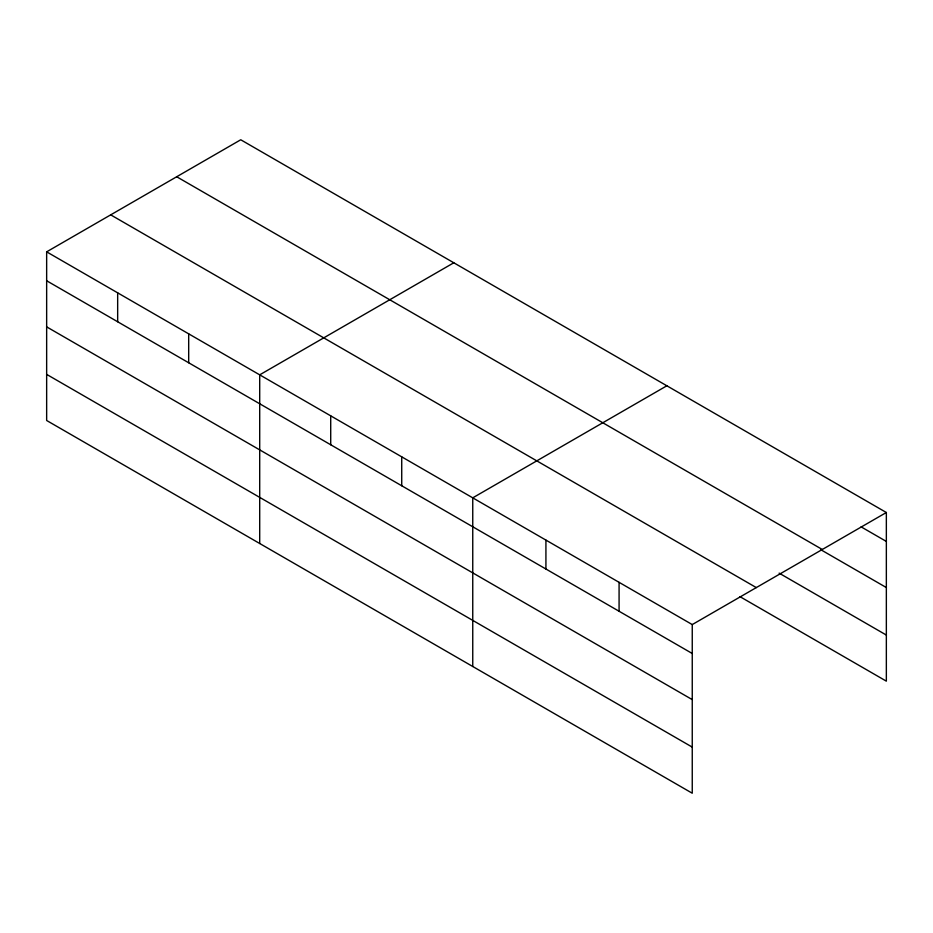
<?xml version="1.0" encoding="UTF-8"?>
<svg xmlns="http://www.w3.org/2000/svg" width="933" height="933" viewBox="0 0 933 933"><rect width="100%" height="100%" fill="white"/><g stroke="black" fill="none" stroke-linecap="round" stroke-linejoin="round"><path stroke-width="1.4" d="M692.251 699.61L692.251 624.574L46.65 251.84L46.65 420.491L692.251 793.225L692.251 699.61L46.65 326.865M740.009 596.677L886.35 681.16L886.35 512.509L240.749 139.775L46.65 251.84M453.8 262.779L259.701 374.844L259.701 543.496M666.85 385.784L472.751 497.837L472.751 666.489M692.251 624.574L886.35 512.509M861.124 526.865L886.35 541.432M176.699 176.757L822.3 549.49M820.748 549.677L886.35 587.545M779.125 573.142L886.35 635.058M110.7 214.858L756.301 587.592M46.65 280.763L692.251 653.497M46.65 374.378L692.251 747.111M619.08 582.332L619.08 611.255M545.922 540.09L545.922 569.013M401.726 456.843L401.726 485.766M330.714 415.838L330.714 444.761M188.688 333.839L188.688 362.762M117.663 292.834L117.663 321.757"/></g></svg>
